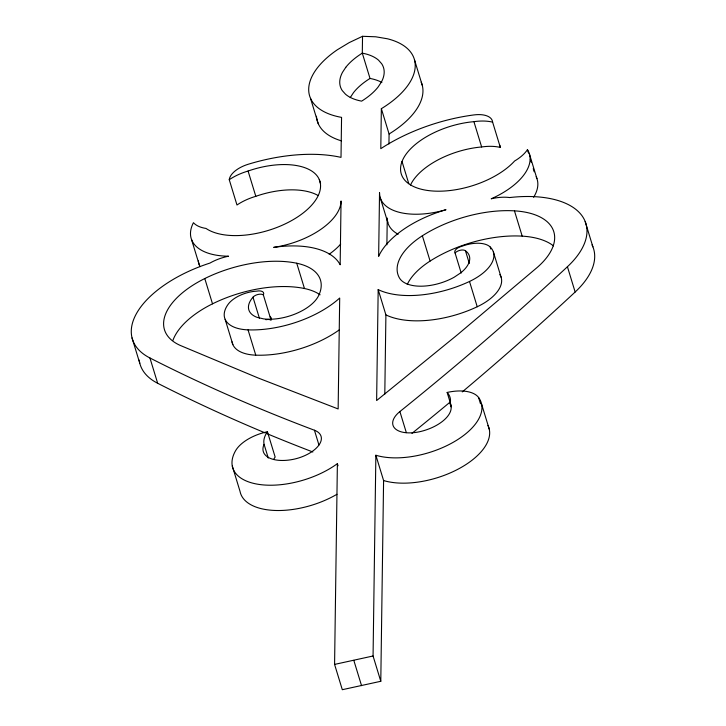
<?xml version="1.0" encoding="UTF-8"?>
<svg xmlns="http://www.w3.org/2000/svg" width="726" height="726" viewBox="0 0 726 726"><rect width="100%" height="100%" fill="white"/><g stroke="black" fill="none" stroke-linecap="round" stroke-linejoin="round"><path stroke-width="1.09" d="M451.127 406.832L450.156 403.665A44.05 22.197 -17 0 0 447.152 392.457A34.113 17.188 -17 0 1 478.561 397.458A64.505 32.507 -17 0 1 452.861 442.497A64.505 32.507 -17 0 1 375.868 455.247L383.591 480.539L380.787 681.287L342.309 689.7L334.577 664.408L337.381 463.651A64.505 32.507 -17 0 1 260.271 484.596A64.505 32.507 -17 0 1 235.678 450.547A34.113 17.188 -17 0 1 267.422 431.743L275.154 457.035A44.05 22.197 -17 0 0 273.793 459.222M410.517 185.003A60.839 30.655 -17 0 1 481.637 146.961A37.734 19.021 -17 0 1 500.341 147.432L492.618 122.14A23.196 11.689 -17 0 0 474.005 114.917A120.861 60.911 -17 0 0 380.796 148.676L381.359 108.682A84.116 42.398 -17 0 0 387.502 38.796L375.696 36.79L362.537 36.3L362.301 53.152L370.024 78.444A57.408 28.931 -17 0 1 381.876 82.446M380.787 681.287L373.064 655.995L375.868 455.247M455.084 253.011A7.65 3.857 -17 0 1 461.927 246.277A24.484 12.342 -17 0 1 490.195 246.976A43.496 21.925 -17 0 1 469.504 281.461A77.691 39.159 -17 0 1 378.182 289.61L376.631 400.543L457.897 334.387L536.95 267.667A77.519 39.068 -17 0 0 514.462 210.849A88.327 44.513 -17 0 0 422.369 235.769A67.518 34.031 -17 0 0 399.436 277.949A37.797 19.048 -17 0 0 454.186 277.214L460.692 272.885A34.394 17.333 -17 0 0 465.448 250.742A6.18 3.113 -17 0 0 460.284 250.252A6.18 3.113 -17 0 0 455.084 253.011L461.201 273.03M384.798 394.136L385.905 314.902L378.182 289.61M386.885 244.825L387.257 218.045M388.945 143.966L389.082 133.974L381.359 108.682M350.231 97.602L353.526 92.601A57.408 28.931 -17 0 1 370.024 78.444M362.537 36.3L349.279 42.571L337.336 49.767A84.116 42.398 -17 0 0 341.565 117.376L341.011 157.37A120.861 60.911 -17 0 0 248.174 164.276A23.196 11.689 -17 0 0 229.253 179.703L236.975 204.995A37.734 19.021 -17 0 1 255.806 196.319A60.839 30.655 -17 0 1 317.834 195.367M334.577 664.408L373.064 655.995M585.174 221.548L592.897 246.84M528.401 152.832L527.439 149.674A64.941 32.734 -17 0 1 491.203 198.797A33.106 16.689 -17 0 1 509.706 197.554A99.362 50.076 -17 0 1 567.423 266.732L575.146 292.024A2763.092 1392.541 -17 0 1 462.262 391.904M529.209 153.322L536.931 178.614M530.334 159.157L531.305 162.315M533.229 168.641L534.2 171.808M514.462 210.849L522.194 236.141A77.519 39.068 -17 0 1 553.502 245.878M408.783 183.651L402.022 161.517A60.839 30.655 -17 0 1 473.915 121.669L481.637 146.961M493.362 251.895L501.085 277.187M490.195 246.976L490.84 249.082M414.537 59.977L422.26 85.269M465.448 250.742L469.314 263.393M469.504 281.461L477.227 306.753A77.691 39.159 -17 0 1 385.905 314.902M481.583 404.083L489.306 429.375M478.561 397.458L480.494 403.783M422.369 235.769L430.101 261.061A67.518 34.031 -17 0 0 407.25 284.465M447.152 392.457L451.336 406.152M380.061 197.136L387.793 222.428M310.519 98.373L318.242 123.665M567.423 266.732A2763.092 1392.541 -17 0 1 399.89 411.56L406.333 432.632M229.253 179.703A37.734 19.021 -17 0 1 248.083 171.037A60.839 30.655 -17 0 1 319.295 179.603L320.583 183.814M271.079 320.211L263.347 294.919A7.65 3.857 -17 0 0 256.65 291.144A24.484 12.342 -17 0 0 228.191 304.239A43.496 21.925 -17 0 0 248.047 329.867A77.691 39.159 -17 0 0 339.695 298.023L338.144 408.956L258.238 378.028L180.574 345.558A77.519 39.068 -17 0 1 204.786 278.539A88.327 44.513 -17 0 1 296.743 263.229L304.466 288.521A67.518 34.031 -17 0 1 320.084 294.801M248.083 171.037L255.806 196.319M337.381 463.651L338.026 465.765M319.295 179.603A63.643 32.071 -17 0 1 281.234 225.686A63.643 32.071 -17 0 1 206.03 228.445A36.69 18.495 -17 0 1 193.443 222.682A64.941 32.734 -17 0 0 228.527 256.205A33.106 16.689 -17 0 0 209.95 263.075A99.362 50.076 -17 0 0 149.937 357.982A2763.092 1392.541 -17 0 0 314.431 430.237L318.941 444.993M263.347 294.919A6.18 3.113 -17 0 0 258.193 294.429A6.18 3.113 -17 0 0 252.984 297.188L259.418 318.26M353.816 660.361L361.548 685.653M248.047 329.867L255.77 355.159A77.691 39.159 -17 0 0 339.205 329.922M267.422 431.743A44.05 22.197 -17 0 0 264.082 444.339L268.266 458.042M225.133 319.313L232.855 344.605M204.786 278.539L212.509 303.831A77.519 39.068 -17 0 0 172.933 340.331M191.528 239.516L199.26 264.808M232.302 466.056L240.025 491.339A64.505 32.507 -17 0 0 336.964 494.279M149.937 357.982L157.669 383.274A2763.092 1392.541 -17 0 0 265.144 432.896M132.05 337.935L139.773 363.227M212.509 303.831A88.327 44.513 -17 0 1 304.466 288.521M264.082 444.339A32.625 16.444 -17 0 0 292.342 459.522A28.087 14.157 -17 0 0 318.632 445.492A28.087 14.157 -17 0 0 314.431 430.237M430.101 261.061A88.327 44.513 -17 0 1 522.194 236.141M473.915 121.669A37.734 19.021 -17 0 1 492.618 122.14M402.022 161.517A63.643 32.071 -17 0 0 439.021 191.201A63.643 32.071 -17 0 0 514.616 161A36.69 18.495 -17 0 0 527.439 149.674M399.89 411.56A28.087 14.157 -17 0 0 395.243 428.739A28.087 14.157 -17 0 0 421.298 431.335A32.625 16.444 -17 0 0 450.156 403.665M252.984 297.188A34.394 17.333 -17 0 0 257.149 317.371L263.574 318.877A37.797 19.048 -17 0 0 318.632 295.609A67.518 34.031 -17 0 0 296.743 263.229M312.852 451.989A2763.092 1392.541 -17 0 1 267.15 433.731M421.198 82.174A84.116 42.398 -17 0 1 389.082 133.974M450.474 401.777A2763.092 1392.541 -17 0 1 411.96 433.358M592.044 244.898A99.362 50.076 -17 0 1 575.146 292.024M200.077 266.66A64.941 32.734 -17 0 1 198.325 260.897M340.721 244.036A61.002 30.746 -17 0 1 329.159 254.236M265.916 319.721A6.18 3.113 -17 0 1 270.489 319.876M270.172 316.881A7.65 3.857 -17 0 1 271.361 319.549M536.169 176.745A64.941 32.734 -17 0 1 533.601 197.318M398.157 234.253A61.002 30.746 -17 0 1 387.375 220.277M341.465 140.853A84.116 42.398 -17 0 1 316.454 116.251M487.954 425.463A64.505 32.507 -17 0 1 458.033 469.178A64.505 32.507 -17 0 1 383.591 480.539M499.851 274.591A43.496 21.925 -17 0 1 477.227 306.753M499.552 144.919A23.196 11.689 -17 0 1 500.341 147.432M157.669 383.274A99.362 50.076 -17 0 1 139.192 360.105M255.77 355.159A43.496 21.925 -17 0 1 232.057 341.864M341.048 201.166L340.158 264.772A82.891 41.772 -17 0 0 273.693 247.375A61.002 30.746 -17 0 0 341.048 201.166M379.535 192.753L378.645 256.36A82.891 41.772 -17 0 1 446 209.714A61.002 30.746 -17 0 1 379.535 192.753M345.794 67.309L342.5 72.31A57.408 28.931 -17 0 0 342.245 90.559L345.422 94.135A57.408 28.931 -17 0 0 361.63 101.141A57.408 28.931 -17 0 0 378.128 86.993L381.422 81.993A57.408 28.931 -17 0 0 381.676 63.743L378.509 60.158A57.408 28.931 -17 0 0 362.301 53.152A57.408 28.931 -17 0 0 345.794 67.309"/></g></svg>
